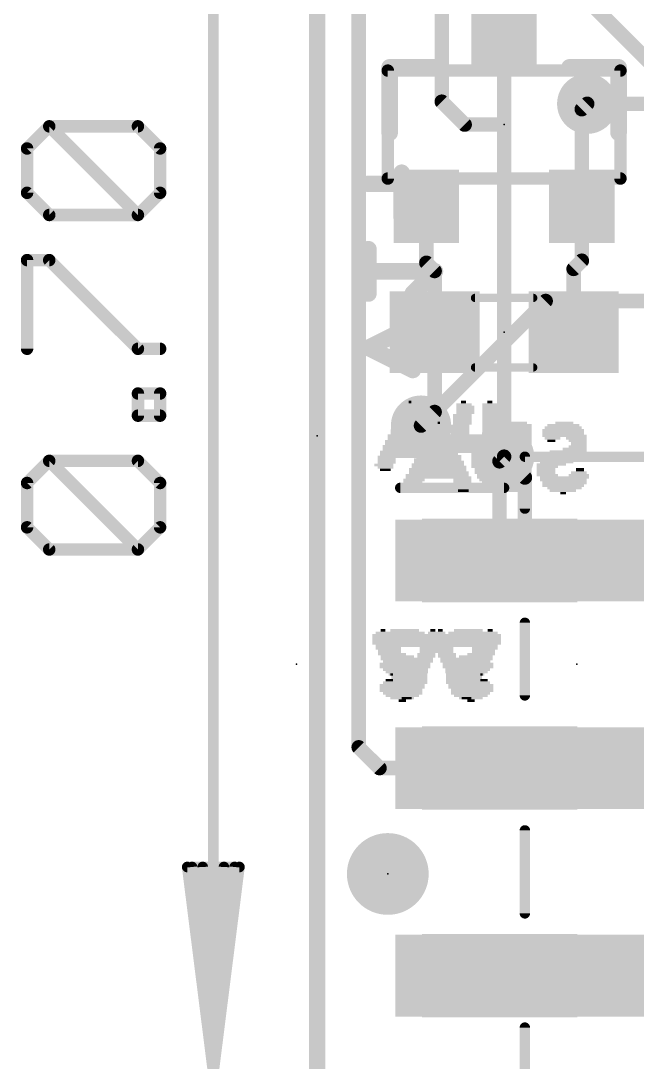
# Model space of a CAD drawing. Extents: x -42 to 65, y -11 to 21.
# Drawn here: x -3.62 to 3.91, y 0.21 to 12.95 of the extents above; entities that cross this region are included whole.
import ezdxf

# ---------------------------------------------------------------- set-up
doc = ezdxf.new("R2010")
doc.units = 0
for name, color, linetype in [('1', 12, 'CONTINUOUS'), ('16', 132, 'CONTINUOUS'), ('18', 110, 'CONTINUOUS'), ('20', 31, 'CONTINUOUS'), ('21', 41, 'CONTINUOUS'), ('22', 40, 'CONTINUOUS'), ('23', 53, 'CONTINUOUS'), ('24', 53, 'CONTINUOUS'), ('47', 253, 'CONTINUOUS'), ('51', 53, 'CONTINUOUS')]:
    doc.layers.add(name, color=color, linetype=linetype)

# ---------------------------------------------------------------- blocks, each defined once
blk = doc.blocks.new('PIE')
at = {"const_width": 0.5}
blk.add_lwpolyline([(0, -0.25, 1), (0, 0.25, 1), (0, -0.25)], format="xyb", dxfattribs=at)
blk = doc.blocks.new('RECT')
blk.add_solid([(-0.5, -0.5), (0.5, -0.5), (-0.5, 0.5), (0.5, 0.5)])
blk = doc.blocks.new('ROUNDV')
at = {"const_width": 0.5}
blk.add_lwpolyline([(0, -0.25, 1), (0, 0.25, 1), (0, -0.25)], format="xyb", dxfattribs=at)

msp = doc.modelspace()

# ---------------------------------------------------------------- linework, layer by layer
at = {"layer": '1'}
for points, const_width in [([(0, 0), (0, 17.78)], 0.2032), ([(0.508, 4.064), (0.508, 14.986)], 0.1778), ([(1.524, 14.39), (1.524, 11.9634)], 0.1778), ([(4.826, 11.684), (3.302, 13.208)], 0.1778), ([(2.286, 12.784), (2.286, 11.684)], 0.1778), ([(1.524, 11.9634), (1.8034, 11.684)], 0.1778), ([(3.302, 11.938), (3.236, 11.872)], 0.1778), ([(3.236, 11.872), (3.236, 10.684)], 0.1778), ([(1.8034, 11.684), (2.286, 11.684)], 0.1778), ([(2.286, 11.684), (2.286, 7.62)], 0.1778), ([(1.336, 9.9924), (1.336, 10.684)], 0.1778), ([(3.236, 10.684), (3.236, 10.0178)], 0.1778), ([(1.436, 9.8924), (1.336, 9.9924)], 0.1778), ([(3.236, 10.0178), (3.136, 9.9178)], 0.1778), ([(1.436, 9.144), (1.436, 9.8924)], 0.1778), ([(3.136, 9.9178), (3.136, 9.144)], 0.1778), ([(1.436, 9.144), (1.436, 8.167)], 0.1778), ([(1.436, 8.167), (1.27, 8.001)], 0.1778), ([(2.286, 7.62), (2.54, 7.366)], 0.1778), ([(2.54, 7.366), (2.54, 6.35)], 0.1778), ([(0.762, 3.81), (0.508, 4.064)], 0.1778), ([(2.54, 3.81), (0.762, 3.81)], 0.1778), ([(2.54, 3.81), (7.62, 3.81)], 0.2032)]:
    msp.add_lwpolyline(points, dxfattribs=dict(at, const_width=const_width))
for points, const_width in [([(2.3304, 12.784, 1), (2.2416, 12.784)], 0.0889), ([(1.4795, 11.9634, 1), (1.5685, 11.9634)], 0.0889), ([(1.5554, 11.9948, 1), (1.4926, 11.932)], 0.0889), ([(3.3334, 11.9066, 1), (3.2706, 11.9694)], 0.0889), ([(3.2046, 11.9034, 1), (3.2674, 11.8406)], 0.0889), ([(3.2805, 11.872, 1), (3.1916, 11.872)], 0.0889), ([(1.8034, 11.7285, 1), (1.8034, 11.6396)], 0.0889), ([(1.772, 11.6526, 1), (1.8348, 11.7154)], 0.0889), ([(2.3304, 11.684, 1), (2.2416, 11.684)], 0.0889), ([(2.2416, 11.684, 1), (2.3304, 11.684)], 0.0889), ([(2.286, 11.6396, 1), (2.286, 11.7285)], 0.0889), ([(1.3805, 10.684, 1), (1.2915, 10.684)], 0.0889), ([(3.2805, 10.684, 1), (3.1916, 10.684)], 0.0889), ([(3.1916, 10.684, 1), (3.2805, 10.684)], 0.0889), ([(1.3674, 10.0238, 1), (1.3046, 9.961)], 0.0889), ([(3.2674, 9.9864, 1), (3.2046, 10.0492)], 0.0889), ([(1.2915, 9.9924, 1), (1.3805, 9.9924)], 0.0889), ([(1.4805, 9.8924, 1), (1.3916, 9.8924)], 0.0889), ([(1.4046, 9.861, 1), (1.4674, 9.9238)], 0.0889), ([(3.1046, 9.9492, 1), (3.1674, 9.8864)], 0.0889), ([(3.1804, 9.9178, 1), (3.0916, 9.9178)], 0.0889), ([(3.1916, 10.0178, 1), (3.2805, 10.0178)], 0.0889), ([(1.4805, 9.144, 1), (1.3916, 9.144)], 0.0889), ([(1.3916, 9.144, 1), (1.4805, 9.144)], 0.0889), ([(3.0916, 9.144, 1), (3.1804, 9.144)], 0.0889), ([(1.3916, 8.167, 1), (1.4805, 8.167)], 0.0889), ([(1.4674, 8.1356, 1), (1.4046, 8.1984)], 0.0889), ([(1.2386, 8.0324, 1), (1.3014, 7.9696)], 0.0889), ([(2.3174, 7.6514, 1), (2.2546, 7.5886)], 0.0889), ([(2.2416, 7.62, 1), (2.3304, 7.62)], 0.0889), ([(2.5844, 7.366, 1), (2.4956, 7.366)], 0.0889), ([(2.5086, 7.3346, 1), (2.5714, 7.3974)], 0.0889), ([(2.4956, 6.35, 1), (2.5844, 6.35)], 0.0889), ([(0.5394, 4.0954, 1), (0.4766, 4.0326)], 0.0889), ([(0.4636, 4.064, 1), (0.5524, 4.064)], 0.0889), ([(0.762, 3.8544, 1), (0.762, 3.7656)], 0.0889), ([(0.7306, 3.7786, 1), (0.7934, 3.8414)], 0.0889), ([(2.54, 3.8608, 1), (2.54, 3.7592)], 0.1016), ([(2.54, 3.7656, 1), (2.54, 3.8544)], 0.0889)]:
    msp.add_lwpolyline(points, format="xyb", dxfattribs=dict(at, const_width=const_width))
at = {"layer": '16'}
for points, const_width in [([(0, 0), (0, 17.78)], 0.2032), ([(5.693, 11.938), (3.302, 11.938)], 0.1778), ([(1.0333, 10.5521), (1.0333, 11.0944)], 0.2032), ([(0.6266, 10.9588), (1.4401, 10.9588)], 0.2032), ([(1.4401, 10.9588), (1.0333, 10.5521)], 0.2032), ([(0.6266, 9.6166), (0.6266, 10.1589)], 0.2032), ([(1.4401, 9.8877), (0.6266, 9.8877)], 0.2032), ([(1.1689, 9.6166), (1.4401, 9.8877)], 0.2032), ([(1.27, 8.001), (2.794, 9.525)], 0.1778), ([(4.7244, 9.525), (2.794, 9.525)], 0.1778), ([(0.6266, 8.9522), (1.1689, 9.2234)], 0.2032), ([(1.1689, 8.681), (0.6266, 8.9522)], 0.2032), ([(2.23, 7.564), (2.286, 7.62)], 0.1778), ([(2.23, 6.35), (2.23, 7.564)], 0.1778), ([(2.23, 3.81), (7.93, 3.81)], 0.2032)]:
    msp.add_lwpolyline(points, dxfattribs=dict(at, const_width=const_width))
for points, const_width in [([(3.302, 11.9825, 1), (3.302, 11.8936)], 0.0889), ([(1.0841, 11.0944, 1), (0.9825, 11.0944)], 0.1016), ([(0.6266, 11.0096, 1), (0.6266, 10.908)], 0.1016), ([(1.476, 10.9229, 1), (1.4042, 10.9947)], 0.1016), ([(1.4401, 10.908, 1), (1.4401, 11.0096)], 0.1016), ([(0.9974, 10.588, 1), (1.0693, 10.5162)], 0.1016), ([(0.9825, 10.5521, 1), (1.0841, 10.5521)], 0.1016), ([(0.6774, 10.1589, 1), (0.5758, 10.1589)], 0.1016), ([(0.6266, 9.9385, 1), (0.6266, 9.8369)], 0.1016), ([(1.476, 9.8518, 1), (1.4042, 9.9236)], 0.1016), ([(1.4401, 9.8369, 1), (1.4401, 9.9385)], 0.1016), ([(1.133, 9.6525, 1), (1.2048, 9.5806)], 0.1016), ([(0.5758, 9.6166, 1), (0.6774, 9.6166)], 0.1016), ([(2.794, 9.5694, 1), (2.794, 9.4806)], 0.0889), ([(2.8254, 9.4936, 1), (2.7626, 9.5564)], 0.0889), ([(1.1916, 9.1779, 1), (1.1462, 9.2688)], 0.1016), ([(0.6493, 8.9976, 1), (0.6039, 8.9068)], 0.1016), ([(0.6039, 8.9976, 1), (0.6493, 8.9068)], 0.1016), ([(1.1462, 8.6356, 1), (1.1916, 8.7265)], 0.1016), ([(1.2386, 8.0324, 1), (1.3014, 7.9696)], 0.0889), ([(2.2744, 7.564, 1), (2.1856, 7.564)], 0.0889), ([(2.3174, 7.5886, 1), (2.2546, 7.6514)], 0.0889), ([(2.1986, 7.5954, 1), (2.2614, 7.5326)], 0.0889), ([(2.1856, 6.35, 1), (2.2744, 6.35)], 0.0889), ([(2.23, 3.8608, 1), (2.23, 3.7592)], 0.1016)]:
    msp.add_lwpolyline(points, format="xyb", dxfattribs=dict(at, const_width=const_width))
at = {"layer": '20', "const_width": 0.2032}
msp.add_lwpolyline([(0, 0), (0, 17.78)], dxfattribs=at)
at = {"layer": '21'}
for points, const_width in [([(1.486, 12.384), (0.886, 12.384)], 0.2032), ([(0.886, 12.384), (0.886, 11.584)], 0.2032), ([(3.086, 12.384), (3.686, 12.384)], 0.2032), ([(3.686, 12.384), (3.686, 11.584)], 0.2032), ([(7.62, 7.62), (2.54, 7.62)], 0.127), ([(2.54, 7.62), (2.54, 6.985)], 0.127), ([(1.016, 7.239), (2.286, 7.239)], 0.127), ([(2.54, 5.588), (2.54, 4.699)], 0.127), ([(2.54, 3.048), (2.54, 2.032)], 0.127), ([(2.54, 0), (2.54, 0.635)], 0.127)]:
    msp.add_lwpolyline(points, dxfattribs=dict(at, const_width=const_width))
for points, const_width in [([(0.886, 12.4348, 1), (0.886, 12.3332)], 0.1016), ([(0.9368, 12.384, 1), (0.8352, 12.384)], 0.1016), ([(1.486, 12.3332, 1), (1.486, 12.4348)], 0.1016), ([(3.086, 12.4348, 1), (3.086, 12.3332)], 0.1016), ([(3.7368, 12.384, 1), (3.6352, 12.384)], 0.1016), ([(3.686, 12.3332, 1), (3.686, 12.4348)], 0.1016), ([(0.8352, 11.584, 1), (0.9368, 11.584)], 0.1016), ([(3.6352, 11.584, 1), (3.7368, 11.584)], 0.1016), ([(2.5718, 7.62, 1), (2.5082, 7.62)], 0.0635), ([(2.54, 7.6517, 1), (2.54, 7.5883)], 0.0635), ([(1.016, 7.2708, 1), (1.016, 7.2073)], 0.0635), ([(2.286, 7.2073, 1), (2.286, 7.2708)], 0.0635), ([(2.5082, 6.985, 1), (2.5718, 6.985)], 0.0635), ([(2.5718, 5.588, 1), (2.5082, 5.588)], 0.0635), ([(2.5082, 4.699, 1), (2.5718, 4.699)], 0.0635), ([(2.5718, 3.048, 1), (2.5082, 3.048)], 0.0635), ([(2.5082, 2.032, 1), (2.5718, 2.032)], 0.0635), ([(2.5718, 0.635, 1), (2.5082, 0.635)], 0.0635)]:
    msp.add_lwpolyline(points, format="xyb", dxfattribs=dict(at, const_width=const_width))
at = {"layer": '23'}
for p in [(2.286, 11.684), (2.286, 9.144), (0, 7.874), (-0.254, 5.08), (0.8636, 2.5146)]:
    msp.add_point(p, dxfattribs=at)
at = {"layer": '24'}
msp.add_point((3.175, 5.08), dxfattribs=at)
at = {"layer": '47'}
for points, const_width in [([(-1.27, 0.065), (-1.27, 17.715)], 0.13), ([(-3.5477, 11.3912), (-3.2765, 11.6624)], 0.1524), ([(-3.2765, 11.6624), (-2.1919, 11.6624)], 0.1524), ([(-2.1919, 10.5777), (-3.2765, 11.6624)], 0.1524), ([(-2.1919, 11.6624), (-1.9207, 11.3912)], 0.1524), ([(-3.5477, 10.8489), (-3.5477, 11.3912)], 0.1524), ([(-1.9207, 11.3912), (-1.9207, 10.8489)], 0.1524), ([(-3.2765, 10.5777), (-3.5477, 10.8489)], 0.1524), ([(-1.9207, 10.8489), (-2.1919, 10.5777)], 0.1524), ([(-2.1919, 10.5777), (-3.2765, 10.5777)], 0.1524), ([(-3.5477, 8.9405), (-3.5477, 10.0252)], 0.1524), ([(-3.5477, 10.0252), (-3.2765, 10.0252)], 0.1524), ([(-3.2765, 10.0252), (-2.1919, 8.9405)], 0.1524), ([(-2.1919, 8.9405), (-1.9207, 8.9405)], 0.1524), ([(-2.1919, 8.122), (-2.1919, 8.3931)], 0.1524), ([(-2.1919, 8.3931), (-1.9207, 8.3931)], 0.1524), ([(-1.9207, 8.3931), (-1.9207, 8.122)], 0.1524), ([(-1.9207, 8.122), (-2.1919, 8.122)], 0.1524), ([(-3.5477, 7.2983), (-3.2765, 7.5695)], 0.1524), ([(-3.2765, 7.5695), (-2.1919, 7.5695)], 0.1524), ([(-2.1919, 6.4848), (-3.2765, 7.5695)], 0.1524), ([(-2.1919, 7.5695), (-1.9207, 7.2983)], 0.1524), ([(-3.5477, 6.756), (-3.5477, 7.2983)], 0.1524), ([(-1.9207, 7.2983), (-1.9207, 6.756)], 0.1524), ([(-3.2765, 6.4848), (-3.5477, 6.756)], 0.1524), ([(-1.9207, 6.756), (-2.1919, 6.4848)], 0.1524), ([(-2.1919, 6.4848), (-3.2765, 6.4848)], 0.1524), ([(-1.27, 0.065), (-1.5892, 2.6)], 0.13), ([(-1.5892, 2.6), (-0.9508, 2.6)], 0.13), ([(-1.27, 0.065), (-1.53, 2.6)], 0.13), ([(-1.27, 0.065), (-1.4, 2.6)], 0.13), ([(-0.9508, 2.6), (-1.27, 0.065)], 0.13), ([(-1.14, 2.6), (-1.27, 0.065)], 0.13), ([(-1.01, 2.6), (-1.27, 0.065)], 0.13)]:
    msp.add_lwpolyline(points, dxfattribs=dict(at, const_width=const_width))
for points, const_width in [([(-3.2496, 11.6893, 1), (-3.3035, 11.6354)], 0.0762), ([(-3.2765, 11.7005, 1), (-3.2765, 11.6243)], 0.0762), ([(-3.2496, 11.6354, 1), (-3.3035, 11.6893)], 0.0762), ([(-2.1649, 11.6893, 1), (-2.2188, 11.6354)], 0.0762), ([(-2.1919, 11.6243, 1), (-2.1919, 11.7005)], 0.0762), ([(-3.5096, 11.3912, 1), (-3.5858, 11.3912)], 0.0762), ([(-3.5746, 11.4181, 1), (-3.5207, 11.3643)], 0.0762), ([(-1.8826, 11.3912, 1), (-1.9588, 11.3912)], 0.0762), ([(-1.9476, 11.3643, 1), (-1.8938, 11.4181)], 0.0762), ([(-3.5207, 10.8758, 1), (-3.5746, 10.8219)], 0.0762), ([(-3.5858, 10.8489, 1), (-3.5096, 10.8489)], 0.0762), ([(-1.9588, 10.8489, 1), (-1.8826, 10.8489)], 0.0762), ([(-1.8938, 10.8219, 1), (-1.9476, 10.8758)], 0.0762), ([(-3.2765, 10.6158, 1), (-3.2765, 10.5396)], 0.0762), ([(-3.3035, 10.5508, 1), (-3.2496, 10.6046)], 0.0762), ([(-2.2188, 10.6046, 1), (-2.1649, 10.5508)], 0.0762), ([(-2.2188, 10.5508, 1), (-2.1649, 10.6046)], 0.0762), ([(-2.1919, 10.5396, 1), (-2.1919, 10.6158)], 0.0762), ([(-3.5096, 10.0252, 1), (-3.5858, 10.0252)], 0.0762), ([(-3.5477, 10.0633, 1), (-3.5477, 9.9871)], 0.0762), ([(-3.2496, 10.0521, 1), (-3.3035, 9.9983)], 0.0762), ([(-3.2765, 9.9871, 1), (-3.2765, 10.0633)], 0.0762), ([(-3.5858, 8.9405, 1), (-3.5096, 8.9405)], 0.0762), ([(-2.1919, 8.9786, 1), (-2.1919, 8.9024)], 0.0762), ([(-2.2188, 8.9136, 1), (-2.1649, 8.9675)], 0.0762), ([(-1.9207, 8.9024, 1), (-1.9207, 8.9786)], 0.0762), ([(-2.1538, 8.3931, 1), (-2.23, 8.3931)], 0.0762), ([(-2.1919, 8.4312, 1), (-2.1919, 8.355)], 0.0762), ([(-1.8826, 8.3931, 1), (-1.9588, 8.3931)], 0.0762), ([(-1.9207, 8.355, 1), (-1.9207, 8.4312)], 0.0762), ([(-2.1919, 8.1601, 1), (-2.1919, 8.0839)], 0.0762), ([(-2.23, 8.122, 1), (-2.1538, 8.122)], 0.0762), ([(-1.9588, 8.122, 1), (-1.8826, 8.122)], 0.0762), ([(-1.9207, 8.0839, 1), (-1.9207, 8.1601)], 0.0762), ([(-3.2496, 7.5964, 1), (-3.3035, 7.5425)], 0.0762), ([(-3.2765, 7.6076, 1), (-3.2765, 7.5314)], 0.0762), ([(-3.2496, 7.5425, 1), (-3.3035, 7.5964)], 0.0762), ([(-2.1649, 7.5964, 1), (-2.2188, 7.5425)], 0.0762), ([(-2.1919, 7.5314, 1), (-2.1919, 7.6076)], 0.0762), ([(-3.5096, 7.2983, 1), (-3.5858, 7.2983)], 0.0762), ([(-3.5746, 7.3252, 1), (-3.5207, 7.2714)], 0.0762), ([(-1.8826, 7.2983, 1), (-1.9588, 7.2983)], 0.0762), ([(-1.9476, 7.2714, 1), (-1.8938, 7.3252)], 0.0762), ([(-3.5207, 6.7829, 1), (-3.5746, 6.729)], 0.0762), ([(-3.5858, 6.756, 1), (-3.5096, 6.756)], 0.0762), ([(-1.9588, 6.756, 1), (-1.8826, 6.756)], 0.0762), ([(-1.8938, 6.729, 1), (-1.9476, 6.7829)], 0.0762), ([(-3.2765, 6.5229, 1), (-3.2765, 6.4467)], 0.0762), ([(-3.3035, 6.4579, 1), (-3.2496, 6.5118)], 0.0762), ([(-2.2188, 6.5118, 1), (-2.1649, 6.4579)], 0.0762), ([(-2.2188, 6.4579, 1), (-2.1649, 6.5118)], 0.0762), ([(-2.1919, 6.4467, 1), (-2.1919, 6.5229)], 0.0762), ([(-1.557, 2.6041, 1), (-1.6215, 2.5959)], 0.065), ([(-1.5892, 2.6325, 1), (-1.5892, 2.5675)], 0.065), ([(-1.4977, 2.6033, 1), (-1.5623, 2.5967)], 0.065), ([(-1.3675, 2.6017, 1), (-1.4325, 2.5983)], 0.065), ([(-1.1075, 2.5983, 1), (-1.1725, 2.6017)], 0.065), ([(-0.9777, 2.5967, 1), (-1.0423, 2.6033)], 0.065), ([(-0.9185, 2.5959, 1), (-0.983, 2.6041)], 0.065), ([(-0.9508, 2.5675, 1), (-0.9508, 2.6325)], 0.065)]:
    msp.add_lwpolyline(points, format="xyb", dxfattribs=dict(at, const_width=const_width))
at = {"layer": '51'}
for points, const_width in [([(0.8636, 11.0236), (0.8636, 12.3444)], 0.1524), ([(0.8636, 12.3444), (3.7084, 12.3444)], 0.1524), ([(3.7084, 12.3444), (3.7084, 11.0236)], 0.1524), ([(3.7084, 11.0236), (0.8636, 11.0236)], 0.1524), ([(2.642, 9.563), (1.93, 9.563)], 0.1016), ([(2.642, 8.712), (1.93, 8.712)], 0.1016)]:
    msp.add_lwpolyline(points, dxfattribs=dict(at, const_width=const_width))
for points, const_width in [([(0.9017, 12.3444, 1), (0.8255, 12.3444)], 0.0762), ([(0.8636, 12.3825, 1), (0.8636, 12.3063)], 0.0762), ([(3.7465, 12.3444, 1), (3.6703, 12.3444)], 0.0762), ([(3.7084, 12.3063, 1), (3.7084, 12.3825)], 0.0762), ([(0.8636, 11.0617, 1), (0.8636, 10.9855)], 0.0762), ([(3.7084, 10.9855, 1), (3.7084, 11.0617)], 0.0762), ([(0.8255, 11.0236, 1), (0.9017, 11.0236)], 0.0762), ([(3.6703, 11.0236, 1), (3.7465, 11.0236)], 0.0762), ([(1.93, 9.5884, 1), (1.93, 9.5376)], 0.0508), ([(2.642, 9.5376, 1), (2.642, 9.5884)], 0.0508), ([(1.93, 8.7374, 1), (1.93, 8.6866)], 0.0508), ([(2.642, 8.6866, 1), (2.642, 8.7374)], 0.0508)]:
    msp.add_lwpolyline(points, format="xyb", dxfattribs=dict(at, const_width=const_width))

# ---------------------------------------------------------------- block references
at = {"layer": '1', "xscale": 0.8, "yscale": 0.9}
for p in [(2.286, 12.784), (1.336, 10.684), (3.236, 10.684)]:
    msp.add_blockref('RECT', p, dxfattribs=at)
at = {"layer": '1', "xscale": 1.1, "rotation": 180}
for p in [(1.436, 9.144), (3.136, 9.144)]:
    msp.add_blockref('RECT', p, dxfattribs=at)
at = {"layer": '1', "xscale": 3.17}
for p in [(2.54, 6.35), (2.54, 3.81), (2.54, 1.27)]:
    msp.add_blockref('RECT', p, dxfattribs=at)
at = {"layer": '1'}
msp.add_blockref('PIE', (0.8636, 2.5146), dxfattribs=at)
at = {"layer": '16', "xscale": 1.02, "yscale": 1.9, "rotation": 270}
for p in [(2.23, 6.35), (2.23, 3.81), (2.23, 1.27)]:
    msp.add_blockref('RECT', p, dxfattribs=at)
at = {"layer": '18', "xscale": 0.7366, "yscale": 0.7366}
for p in [(3.302, 11.938), (3.302, 11.938), (1.27, 8.001), (1.27, 8.001), (2.286, 7.62), (2.286, 7.62)]:
    msp.add_blockref('ROUNDV', p, dxfattribs=at)
at = {"layer": '21'}
for p, xscale, yscale in [((1.135, 8.289), 0.03, 0.03), ((1.79, 8.289), 0.06, 0.03), ((2.11, 8.289), 0.06, 0.03), ((1.135, 8.194), 0.23, 0.04), ((1.15, 8.159), 0.26, 0.03), ((1.14, 8.259), 0.16, 0.03), ((1.155, 8.229), 0.19, 0.03), ((1.795, 8.259), 0.19, 0.03), ((1.81, 8.229), 0.22, 0.03), ((1.81, 8.194), 0.22, 0.04), ((1.81, 8.159), 0.22, 0.03), ((2.115, 8.259), 0.19, 0.03), ((2.115, 8.229), 0.19, 0.03), ((2.13, 8.194), 0.22, 0.04), ((2.13, 8.159), 0.22, 0.03), ((1.135, 8.069), 0.35, 0.03), ((1.15, 8.034), 0.38, 0.04), ((1.135, 8.129), 0.29, 0.03), ((1.15, 8.099), 0.32, 0.03), ((1.775, 8.129), 0.23, 0.03), ((1.775, 8.099), 0.23, 0.03), ((1.775, 8.069), 0.23, 0.03), ((1.775, 8.034), 0.23, 0.04), ((2.13, 8.129), 0.22, 0.03), ((2.13, 8.099), 0.22, 0.03), ((2.13, 8.069), 0.22, 0.03), ((2.13, 8.034), 0.22, 0.04), ((1.14, 7.939), 0.48, 0.03), ((1.01, 7.909), 0.22, 0.03), ((1.135, 7.999), 0.41, 0.03), ((1.155, 7.969), 0.45, 0.03), ((1.28, 7.909), 0.26, 0.03), ((1.745, 7.999), 0.23, 0.03), ((1.745, 7.969), 0.23, 0.03), ((1.745, 7.939), 0.23, 0.03), ((1.745, 7.909), 0.23, 0.03), ((2.13, 7.999), 0.22, 0.03), ((2.13, 7.969), 0.22, 0.03), ((2.13, 7.939), 0.22, 0.03), ((2.13, 7.909), 0.22, 0.03), ((0.96, 7.809), 0.26, 0.03), ((1.15, 7.779), 0.64, 0.03), ((0.99, 7.874), 0.26, 0.04), ((0.975, 7.839), 0.23, 0.03), ((1.295, 7.874), 0.23, 0.04), ((1.31, 7.839), 0.26, 0.03), ((1.33, 7.809), 0.22, 0.03), ((1.92, 7.874), 0.64, 0.04), ((1.92, 7.839), 0.64, 0.03), ((1.92, 7.809), 0.64, 0.03), ((1.92, 7.779), 0.64, 0.03), ((1.135, 7.679), 0.73, 0.03), ((1.155, 7.649), 0.77, 0.03), ((1.135, 7.749), 0.67, 0.03), ((1.15, 7.714), 0.7, 0.04), ((1.92, 7.749), 0.64, 0.03), ((1.92, 7.714), 0.64, 0.04), ((1.97, 7.679), 0.54, 0.03), ((2.13, 7.649), 0.22, 0.03), ((0.815, 7.519), 0.23, 0.03), ((1.14, 7.619), 0.8, 0.03), ((0.85, 7.589), 0.22, 0.03), ((0.85, 7.554), 0.22, 0.04), ((1.44, 7.589), 0.26, 0.03), ((1.455, 7.554), 0.23, 0.04), ((1.455, 7.519), 0.23, 0.03), ((2.13, 7.619), 0.22, 0.03), ((2.13, 7.589), 0.22, 0.03), ((2.13, 7.554), 0.22, 0.04), ((2.13, 7.519), 0.22, 0.03), ((0.835, 7.489), 0.19, 0.03), ((0.835, 7.459), 0.13, 0.03), ((1.475, 7.489), 0.19, 0.03), ((1.46, 7.459), 0.16, 0.03), ((2.115, 7.489), 0.19, 0.03), ((2.13, 7.459), 0.16, 0.03), ((1.091, 5.465), 0.45, 0.03), ((1.071, 5.495), 0.35, 0.03), ((1.486, 5.465), 0.16, 0.03), ((1.506, 5.495), 0.06, 0.03), ((2.126, 5.465), 0.16, 0.03), ((2.116, 5.495), 0.06, 0.03), ((1.076, 5.435), 0.48, 0.03), ((1.076, 5.4), 0.48, 0.04), ((1.076, 5.365), 0.48, 0.03), ((1.491, 5.435), 0.23, 0.03), ((1.491, 5.4), 0.23, 0.04), ((1.491, 5.365), 0.23, 0.03), ((2.131, 5.4), 0.23, 0.04), ((2.131, 5.365), 0.23, 0.03), ((2.146, 5.435), 0.2, 0.03), ((1.061, 5.335), 0.51, 0.03), ((1.046, 5.305), 0.48, 0.03), ((0.916, 5.275), 0.22, 0.03), ((0.916, 5.24), 0.22, 0.04), ((1.521, 5.335), 0.23, 0.03), ((1.521, 5.305), 0.23, 0.03), ((1.556, 5.275), 0.22, 0.03), ((1.556, 5.24), 0.22, 0.04), ((2.081, 5.275), 0.25, 0.03), ((2.066, 5.24), 0.22, 0.04), ((2.116, 5.335), 0.26, 0.03), ((2.096, 5.305), 0.22, 0.03), ((1.026, 5.08), 0.52, 0.04), ((0.946, 5.205), 0.28, 0.03), ((0.996, 5.175), 0.38, 0.03), ((1.011, 5.145), 0.41, 0.03), ((1.046, 5.115), 0.48, 0.03), ((1.586, 5.205), 0.22, 0.03), ((1.586, 5.175), 0.22, 0.03), ((1.616, 5.145), 0.22, 0.03), ((1.616, 5.115), 0.22, 0.03), ((1.651, 5.08), 0.23, 0.04), ((2.001, 5.115), 0.23, 0.03), ((2.001, 5.08), 0.23, 0.04), ((2.051, 5.205), 0.25, 0.03), ((2.036, 5.175), 0.22, 0.03), ((2.036, 5.145), 0.22, 0.03), ((1.041, 5.045), 0.55, 0.03), ((1.061, 5.015), 0.51, 0.03), ((0.916, 4.985), 0.16, 0.03), ((0.911, 4.955), 0.03, 0.03), ((1.216, 4.985), 0.26, 0.03), ((1.236, 4.955), 0.22, 0.03), ((1.651, 5.045), 0.23, 0.03), ((1.681, 5.015), 0.23, 0.03), ((1.681, 4.985), 0.23, 0.03), ((1.826, 4.955), 0.44, 0.03), ((1.936, 4.985), 0.22, 0.03), ((1.971, 5.045), 0.23, 0.03), ((1.971, 5.015), 0.23, 0.03), ((0.886, 4.855), 0.16, 0.03), ((0.881, 4.885), 0.09, 0.03), ((1.216, 4.855), 0.26, 0.03), ((1.236, 4.92), 0.22, 0.04), ((1.236, 4.885), 0.22, 0.03), ((1.811, 4.92), 0.41, 0.04), ((1.826, 4.885), 0.38, 0.03), ((1.811, 4.855), 0.35, 0.03), ((1.041, 4.825), 0.55, 0.03), ((1.041, 4.795), 0.55, 0.03), ((1.026, 4.76), 0.52, 0.04), ((1.046, 4.725), 0.48, 0.03), ((1.826, 4.825), 0.32, 0.03), ((1.811, 4.795), 0.29, 0.03), ((1.811, 4.76), 0.29, 0.04), ((1.811, 4.725), 0.23, 0.03), ((1.041, 4.695), 0.41, 0.03), ((1.041, 4.665), 0.29, 0.03), ((1.041, 4.635), 0.09, 0.03), ((1.811, 4.695), 0.23, 0.03), ((1.826, 4.665), 0.12, 0.03)]:
    msp.add_blockref('RECT', p, dxfattribs=dict(at, xscale=xscale, yscale=yscale))
at = {"layer": '22', "rotation": 180}
for p, xscale, yscale in [((1.489, 8.035), 0.03, 0.03), ((2.419, 8.035), 0.29, 0.03), ((3.024, 8.035), 0.22, 0.03), ((1.474, 7.905), 0.26, 0.03), ((1.469, 7.975), 0.19, 0.03), ((1.489, 7.94), 0.23, 0.04), ((1.484, 8.005), 0.16, 0.03), ((2.319, 7.905), 0.61, 0.03), ((2.334, 7.94), 0.58, 0.04), ((2.354, 7.975), 0.54, 0.03), ((2.384, 8.005), 0.48, 0.03), ((3.009, 7.94), 0.51, 0.04), ((3.009, 7.905), 0.51, 0.03), ((3.009, 7.975), 0.45, 0.03), ((3.009, 8.005), 0.39, 0.03), ((1.474, 7.78), 0.38, 0.04), ((1.474, 7.845), 0.32, 0.03), ((1.489, 7.815), 0.35, 0.03), ((1.489, 7.875), 0.29, 0.03), ((2.084, 7.815), 0.32, 0.03), ((2.049, 7.78), 0.25, 0.04), ((2.289, 7.845), 0.67, 0.03), ((2.304, 7.875), 0.64, 0.03), ((2.514, 7.815), 0.22, 0.03), ((2.514, 7.78), 0.22, 0.04), ((3.024, 7.875), 0.54, 0.03), ((2.879, 7.845), 0.19, 0.03), ((2.864, 7.815), 0.1, 0.03), ((3.169, 7.845), 0.25, 0.03), ((3.184, 7.815), 0.22, 0.03), ((3.199, 7.78), 0.19, 0.04), ((1.344, 7.655), 0.26, 0.03), ((1.469, 7.715), 0.45, 0.03), ((1.484, 7.685), 0.48, 0.03), ((1.489, 7.745), 0.41, 0.03), ((1.614, 7.655), 0.22, 0.03), ((1.999, 7.715), 0.23, 0.03), ((1.999, 7.685), 0.23, 0.03), ((1.999, 7.655), 0.23, 0.03), ((2.034, 7.745), 0.22, 0.03), ((2.514, 7.745), 0.22, 0.03), ((2.514, 7.715), 0.22, 0.03), ((2.514, 7.685), 0.22, 0.03), ((2.514, 7.655), 0.22, 0.03), ((3.024, 7.655), 0.48, 0.03), ((3.069, 7.685), 0.45, 0.03), ((3.149, 7.715), 0.29, 0.03), ((3.184, 7.745), 0.22, 0.03), ((1.474, 7.525), 0.64, 0.03), ((1.314, 7.585), 0.26, 0.03), ((1.294, 7.555), 0.22, 0.03), ((1.329, 7.62), 0.23, 0.04), ((1.634, 7.62), 0.26, 0.04), ((1.649, 7.585), 0.23, 0.03), ((1.664, 7.555), 0.26, 0.03), ((1.999, 7.62), 0.23, 0.04), ((1.999, 7.585), 0.23, 0.03), ((1.999, 7.555), 0.23, 0.03), ((1.999, 7.525), 0.23, 0.03), ((2.514, 7.62), 0.22, 0.04), ((2.514, 7.585), 0.22, 0.03), ((2.514, 7.555), 0.22, 0.03), ((2.514, 7.525), 0.22, 0.03), ((2.864, 7.525), 0.36, 0.03), ((2.964, 7.585), 0.48, 0.03), ((2.929, 7.555), 0.41, 0.03), ((2.994, 7.62), 0.48, 0.04), ((1.469, 7.395), 0.77, 0.03), ((1.474, 7.46), 0.7, 0.04), ((1.489, 7.425), 0.73, 0.03), ((1.489, 7.495), 0.67, 0.03), ((2.014, 7.495), 0.26, 0.03), ((2.049, 7.46), 0.25, 0.04), ((2.064, 7.425), 0.28, 0.03), ((2.289, 7.395), 0.67, 0.03), ((2.514, 7.495), 0.22, 0.03), ((2.514, 7.46), 0.22, 0.04), ((2.514, 7.425), 0.22, 0.03), ((2.814, 7.495), 0.26, 0.03), ((2.799, 7.46), 0.23, 0.04), ((2.799, 7.425), 0.23, 0.03), ((2.814, 7.395), 0.26, 0.03), ((3.199, 7.395), 0.25, 0.03), ((3.199, 7.425), 0.19, 0.03), ((3.214, 7.46), 0.1, 0.04), ((1.184, 7.335), 0.26, 0.03), ((1.169, 7.3), 0.23, 0.04), ((1.169, 7.265), 0.23, 0.03), ((1.484, 7.365), 0.8, 0.03), ((1.774, 7.335), 0.22, 0.03), ((1.774, 7.3), 0.22, 0.04), ((1.809, 7.265), 0.23, 0.03), ((2.289, 7.365), 0.67, 0.03), ((2.304, 7.335), 0.64, 0.03), ((2.319, 7.3), 0.61, 0.04), ((2.334, 7.265), 0.58, 0.03), ((3.024, 7.365), 0.6, 0.03), ((3.009, 7.335), 0.57, 0.03), ((3.024, 7.3), 0.54, 0.04), ((3.009, 7.265), 0.51, 0.03), ((1.149, 7.235), 0.19, 0.03), ((1.164, 7.205), 0.16, 0.03), ((1.789, 7.235), 0.19, 0.03), ((1.789, 7.205), 0.13, 0.03), ((2.369, 7.235), 0.51, 0.03), ((2.384, 7.205), 0.42, 0.03), ((3.024, 7.235), 0.42, 0.03), ((3.004, 7.205), 0.32, 0.03), ((3.009, 7.175), 0.07, 0.03), ((0.795, 5.465), 0.16, 0.03), ((0.805, 5.495), 0.06, 0.03), ((1.435, 5.465), 0.16, 0.03), ((1.415, 5.495), 0.06, 0.03), ((1.83, 5.465), 0.45, 0.03), ((1.85, 5.495), 0.35, 0.03), ((0.775, 5.435), 0.2, 0.03), ((0.79, 5.4), 0.23, 0.04), ((0.79, 5.365), 0.23, 0.03), ((1.43, 5.435), 0.23, 0.03), ((1.43, 5.4), 0.23, 0.04), ((1.43, 5.365), 0.23, 0.03), ((1.845, 5.435), 0.48, 0.03), ((1.845, 5.4), 0.48, 0.04), ((1.845, 5.365), 0.48, 0.03), ((0.805, 5.335), 0.26, 0.03), ((0.825, 5.305), 0.22, 0.03), ((0.84, 5.275), 0.25, 0.03), ((0.855, 5.24), 0.22, 0.04), ((1.365, 5.275), 0.22, 0.03), ((1.365, 5.24), 0.22, 0.04), ((1.4, 5.335), 0.23, 0.03), ((1.4, 5.305), 0.23, 0.03), ((1.86, 5.335), 0.51, 0.03), ((1.875, 5.305), 0.48, 0.03), ((2.005, 5.275), 0.22, 0.03), ((2.005, 5.24), 0.22, 0.04), ((0.87, 5.205), 0.25, 0.03), ((0.885, 5.175), 0.22, 0.03), ((0.885, 5.145), 0.22, 0.03), ((0.92, 5.115), 0.23, 0.03), ((0.92, 5.08), 0.23, 0.04), ((1.27, 5.08), 0.23, 0.04), ((1.305, 5.145), 0.22, 0.03), ((1.305, 5.115), 0.22, 0.03), ((1.335, 5.205), 0.22, 0.03), ((1.335, 5.175), 0.22, 0.03), ((1.875, 5.115), 0.48, 0.03), ((1.895, 5.08), 0.52, 0.04), ((1.91, 5.145), 0.41, 0.03), ((1.925, 5.175), 0.38, 0.03), ((1.975, 5.205), 0.28, 0.03), ((0.95, 5.045), 0.23, 0.03), ((0.95, 5.015), 0.23, 0.03), ((0.985, 4.985), 0.22, 0.03), ((1.095, 4.955), 0.44, 0.03), ((1.24, 5.015), 0.23, 0.03), ((1.24, 4.985), 0.23, 0.03), ((1.27, 5.045), 0.23, 0.03), ((1.705, 4.985), 0.26, 0.03), ((1.685, 4.955), 0.22, 0.03), ((1.88, 5.045), 0.55, 0.03), ((1.86, 5.015), 0.51, 0.03), ((2.005, 4.985), 0.16, 0.03), ((2.01, 4.955), 0.03, 0.03), ((1.11, 4.92), 0.41, 0.04), ((1.095, 4.885), 0.38, 0.03), ((1.11, 4.855), 0.35, 0.03), ((1.685, 4.92), 0.22, 0.04), ((1.685, 4.885), 0.22, 0.03), ((1.705, 4.855), 0.26, 0.03), ((2.035, 4.855), 0.16, 0.03), ((2.04, 4.885), 0.09, 0.03), ((1.095, 4.825), 0.32, 0.03), ((1.11, 4.795), 0.29, 0.03), ((1.11, 4.76), 0.29, 0.04), ((1.11, 4.725), 0.23, 0.03), ((1.88, 4.825), 0.55, 0.03), ((1.88, 4.795), 0.55, 0.03), ((1.895, 4.76), 0.52, 0.04), ((1.875, 4.725), 0.48, 0.03), ((1.11, 4.695), 0.23, 0.03), ((1.095, 4.665), 0.12, 0.03), ((1.88, 4.695), 0.41, 0.03), ((1.88, 4.665), 0.29, 0.03), ((1.88, 4.635), 0.09, 0.03)]:
    msp.add_blockref('RECT', p, dxfattribs=dict(at, xscale=xscale, yscale=yscale))
at = {"layer": '51', "xscale": 0.5001, "yscale": 0.95, "rotation": 180}
for p in [(1.7058, 9.1389), (2.8742, 9.1389)]:
    msp.add_blockref('RECT', p, dxfattribs=at)

doc.saveas('drawing.dxf')
